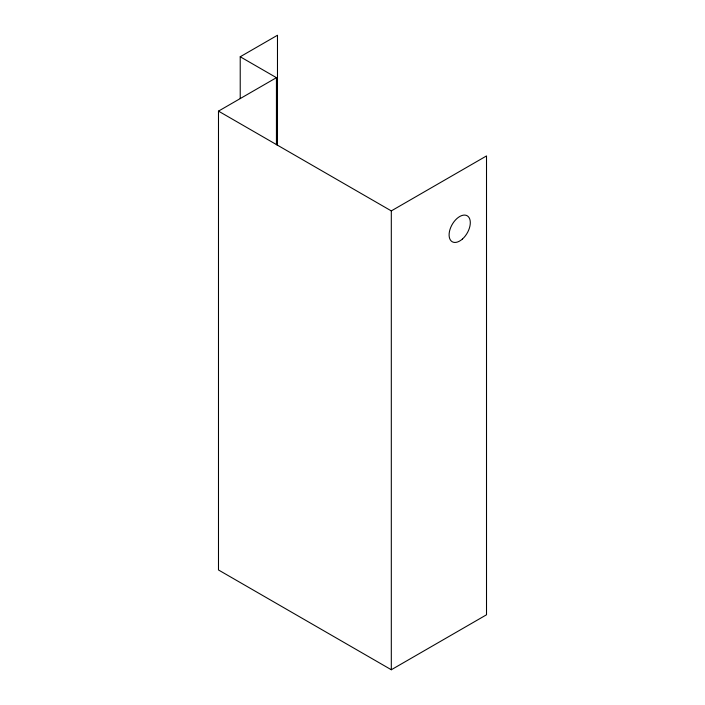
<?xml version="1.0" encoding="UTF-8"?>
<svg xmlns="http://www.w3.org/2000/svg" width="705" height="705" viewBox="0 0 705 705"><rect width="100%" height="100%" fill="white"/><g stroke="black" fill="none" stroke-linecap="round" stroke-linejoin="round"><path stroke-width="1.06" d="M240.22 98.568L240.22 56.761L277.479 35.25L277.479 145.283M218.488 111.126L391.31 210.901L486.512 155.937L486.512 614.786L391.31 669.75L218.488 569.975L218.488 111.126L276.439 77.673L276.439 144.789M240.22 56.761L276.439 77.673M391.31 210.901L391.31 669.75M462.445 239.013A14.999 8.663 -60 0 0 467.203 215.783A14.999 8.663 -60 0 0 449.455 231.513A14.999 8.663 -60 0 0 462.445 239.013"/></g></svg>
